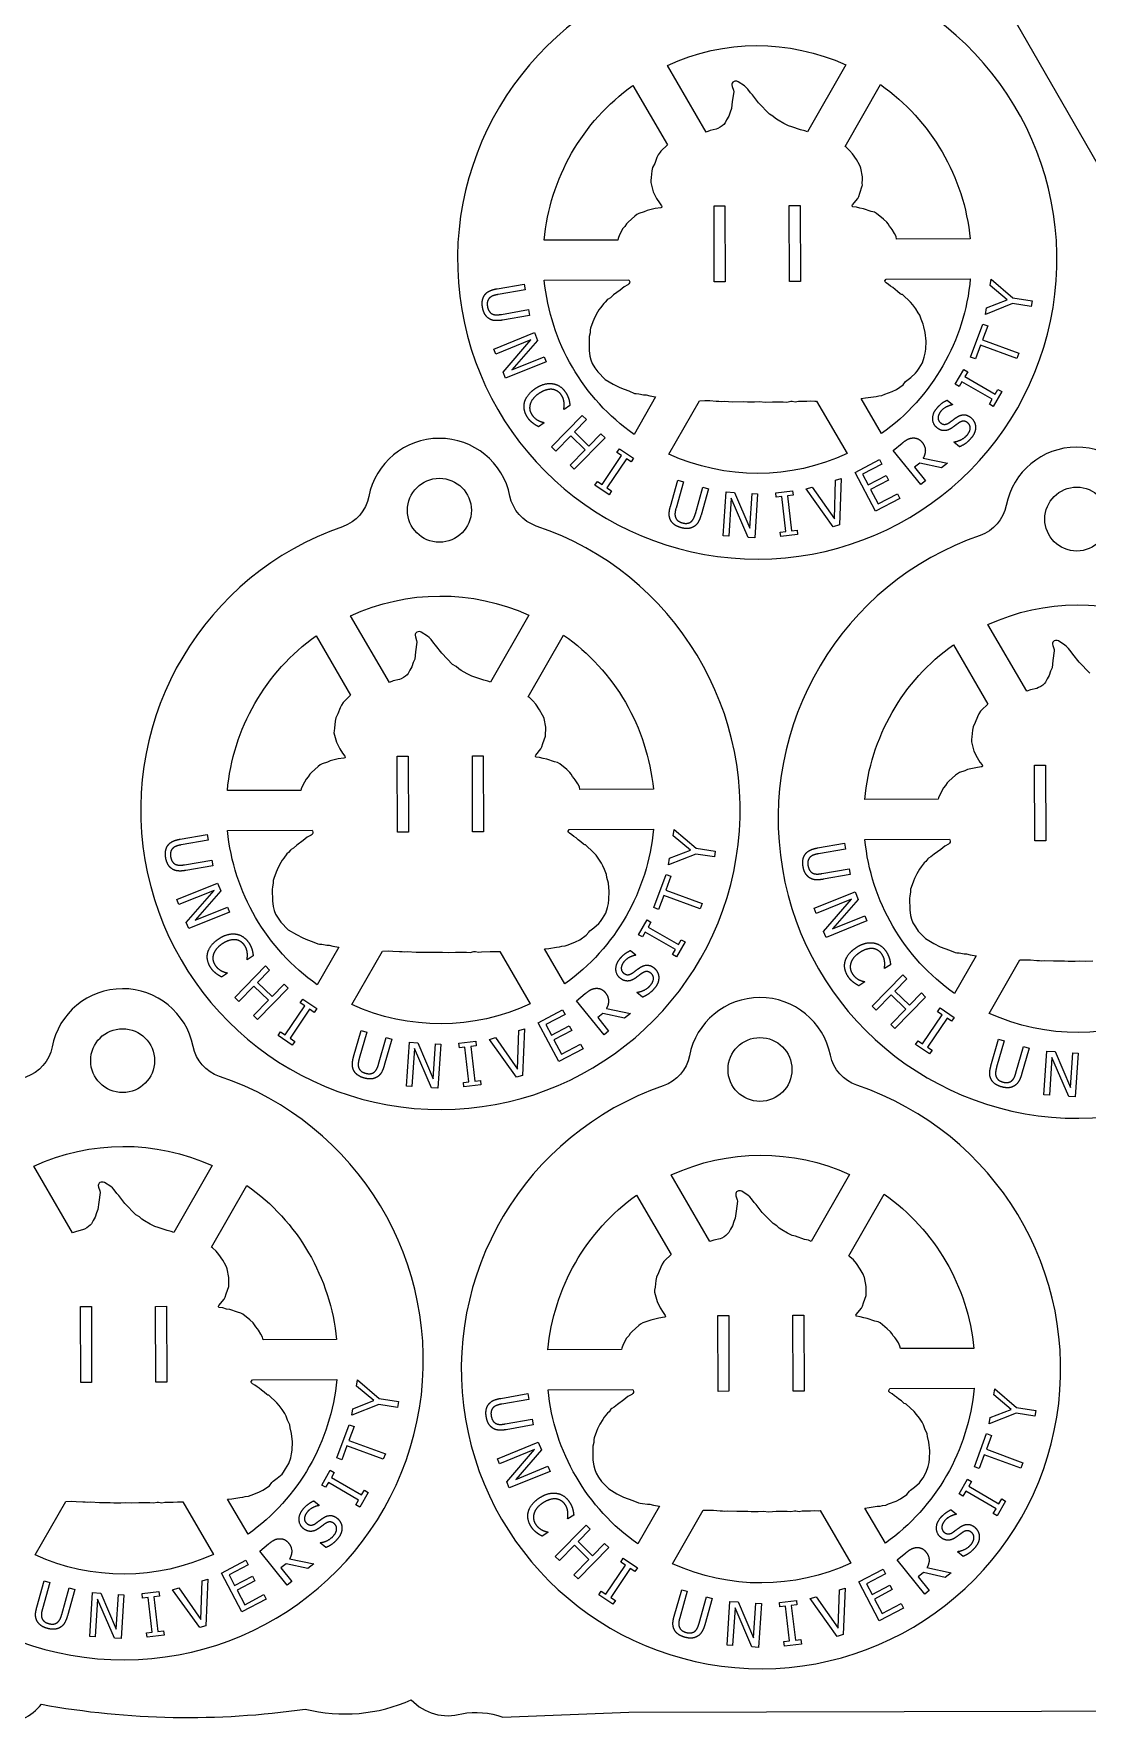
# Model space of a CAD drawing. Header units: millimetres. Extents: x 0 to 217, y 0 to 323.
# Drawn here: x 110.9 to 163.7, y 0.4 to 85 of the extents above; entities that cross this region are included whole.
import ezdxf

# ---------------------------------------------------------------- set-up
doc = ezdxf.new("R2010")
doc.units = ezdxf.units.MM
doc.layers.add('SCRAP_OUTLINE', color=8, linetype='Continuous')

msp = doc.modelspace()

# ---------------------------------------------------------------- linework, layer by layer
for points in [[(150.629, 89.362, 0.821365), (143.566, 89.338, -0.267689), (142.255, 87.829, 6.023346), (151.949, 87.862, -0.267689)], [(142.653, 83.368, -0.218412), (151.582, 83.398), (149.661, 80.045), (149.528, 80.098), (149.324, 80.14), (148.876, 80.297), (148.714, 80.342), (148.48, 80.459), (148.191, 80.625), (148.064, 80.709), (147.938, 80.828), (147.76, 80.935), (147.214, 81.49), (146.908, 81.891), (146.814, 81.997), (146.678, 82.18), (146.586, 82.278), (146.506, 82.346), (146.191, 82.552), (146.121, 82.574), (146.027, 82.572), (145.963, 82.547), (145.928, 82.521), (145.901, 82.486), (145.886, 82.442), (145.883, 82.392), (145.895, 82.317), (145.96, 82.128), (145.975, 82.052), (145.902, 81.564), (145.864, 81.204), (145.789, 81.035), (145.724, 80.82), (145.62, 80.648), (145.541, 80.486), (145.48, 80.415), (145.393, 80.342), (145.3, 80.277), (145.185, 80.211), (145.098, 80.174), (144.791, 80.104), (144.593, 80.034)], [(142.653, 79.391), (142.325, 79.076), (142.285, 79.031), (142.199, 78.897), (142.133, 78.755), (142.021, 78.461), (141.914, 78.251), (141.883, 78.089), (141.849, 77.749), (141.824, 77.609), (141.822, 77.505), (141.949, 77.037), (142.111, 76.713), (142.252, 76.487), (142.36, 76.34), (142.377, 76.299), (142.377, 76.279), (142.36, 76.254), (142.319, 76.241), (142.04, 76.198), (141.633, 76.107), (141.491, 76.04), (141.227, 75.958), (141.126, 75.901), (141.032, 75.826), (140.695, 75.525), (140.609, 75.439), (140.528, 75.31), (140.425, 75.196), (140.258, 74.884), (140.185, 74.701), (140.166, 74.627), (136.487, 74.614, -0.218412), (140.925, 82.362)], [(154.126, 74.674), (154.103, 74.802), (154.025, 74.96), (153.899, 75.161), (153.851, 75.225), (153.766, 75.318), (153.699, 75.431), (153.63, 75.518), (153.47, 75.667), (153.118, 75.959), (153.018, 76.015), (152.855, 76.055), (152.468, 76.187), (152.292, 76.216), (152.112, 76.272), (151.935, 76.295), (151.917, 76.306), (151.905, 76.325), (151.905, 76.357), (151.92, 76.39), (152.179, 76.706), (152.23, 76.806), (152.28, 76.971), (152.409, 77.337), (152.415, 77.379), (152.408, 77.477), (152.421, 77.663), (152.421, 77.785), (152.336, 78.231), (152.32, 78.274), (152.262, 78.398), (152.113, 78.659), (151.922, 78.943), (151.775, 79.115), (151.602, 79.276), (151.546, 79.312), (153.317, 82.404, -0.218412), (157.808, 74.686)], [(140.727, 72.628), (140.745, 72.601), (140.767, 72.528), (140.761, 72.482), (140.728, 72.426), (140.68, 72.382), (140.488, 72.278), (140.287, 72.11), (139.96, 71.88), (139.798, 71.736), (139.681, 71.671), (139.641, 71.638), (139.545, 71.511), (139.465, 71.448), (139.306, 71.239), (139.228, 71.128), (139.088, 70.897), (138.972, 70.654), (138.922, 70.528), (138.804, 70.207), (138.784, 70.123), (138.78, 69.973), (138.741, 69.796), (138.733, 69.664), (138.739, 69.091), (138.779, 68.808), (138.827, 68.62), (138.894, 68.436), (139.02, 68.233), (139.165, 68.023), (139.531, 67.648), (139.94, 67.407), (140.269, 67.243), (140.497, 67.151), (140.729, 67.068), (141.014, 66.95), (141.097, 66.935), (141.217, 66.928), (141.461, 66.88), (141.583, 66.88), (141.767, 66.829), (142.064, 66.782), (140.984, 64.897, -0.218412), (136.493, 72.614)], [(152.355, 66.695), (152.571, 66.717), (152.968, 66.779), (153.11, 66.795), (153.232, 66.825), (153.394, 66.84), (153.536, 66.902), (153.912, 67.038), (154.125, 67.148), (154.447, 67.37), (154.576, 67.535), (154.635, 67.596), (154.834, 67.739), (155.077, 67.956), (155.155, 68.055), (155.26, 68.21), (155.424, 68.484), (155.511, 68.768), (155.56, 68.966), (155.585, 69.156), (155.6, 69.562), (155.557, 69.989), (155.487, 70.274), (155.463, 70.416), (155.357, 70.659), (155.286, 70.857), (155.213, 70.984), (155.082, 71.184), (154.939, 71.378), (154.818, 71.523), (154.414, 71.896), (154.375, 71.903), (154.312, 71.933), (154.178, 72.056), (154.048, 72.147), (153.939, 72.25), (153.826, 72.317), (153.719, 72.404), (153.603, 72.478), (153.555, 72.526), (153.54, 72.568), (153.541, 72.584), (153.597, 72.672), (157.815, 72.686, -0.218412), (153.377, 64.939)], [(151.648, 63.933, -0.218412), (142.719, 63.903), (144.255, 66.583), (144.531, 66.589), (144.776, 66.584), (145.101, 66.556), (145.232, 66.556), (145.345, 66.541), (145.488, 66.554), (145.935, 66.533), (146.484, 66.535), (146.667, 66.519), (147.012, 66.52), (147.256, 66.535), (147.541, 66.51), (147.907, 66.53), (148.456, 66.532), (148.639, 66.514), (148.828, 66.552), (148.897, 66.552), (149.055, 66.519), (149.208, 66.551), (149.635, 66.553), (149.838, 66.568), (150.041, 66.557), (150.116, 66.566)], [(134.772, 61.808, 0.821365), (127.709, 61.784, -0.267689), (126.399, 60.275, 6.023346), (136.093, 60.308, -0.267689)], [(166.674, 61.366, 0.821365), (159.611, 61.342, -0.267689), (158.301, 59.833, 6.023346), (167.995, 59.866, -0.267689)], [(126.797, 55.813, -0.218412), (135.725, 55.844), (133.805, 52.491), (133.671, 52.544), (133.468, 52.586), (133.02, 52.743), (132.858, 52.788), (132.624, 52.905), (132.334, 53.071), (132.207, 53.155), (132.081, 53.274), (131.903, 53.381), (131.357, 53.936), (131.051, 54.337), (130.957, 54.443), (130.822, 54.626), (130.73, 54.724), (130.649, 54.792), (130.334, 54.998), (130.264, 55.02), (130.171, 55.017), (130.107, 54.993), (130.071, 54.967), (130.045, 54.932), (130.029, 54.888), (130.027, 54.838), (130.039, 54.763), (130.103, 54.574), (130.119, 54.498), (130.046, 54.01), (130.007, 53.65), (129.933, 53.481), (129.868, 53.266), (129.763, 53.094), (129.684, 52.932), (129.623, 52.861), (129.537, 52.788), (129.443, 52.723), (129.328, 52.657), (129.241, 52.62), (128.935, 52.55), (128.737, 52.48)], [(126.797, 51.837), (126.468, 51.522), (126.429, 51.477), (126.343, 51.343), (126.276, 51.201), (126.164, 50.907), (126.058, 50.697), (126.026, 50.535), (125.992, 50.195), (125.967, 50.055), (125.965, 49.951), (126.092, 49.483), (126.255, 49.159), (126.395, 48.933), (126.504, 48.786), (126.521, 48.745), (126.52, 48.725), (126.503, 48.7), (126.463, 48.687), (126.183, 48.644), (125.777, 48.553), (125.635, 48.486), (125.371, 48.404), (125.269, 48.347), (125.176, 48.272), (124.839, 47.971), (124.753, 47.885), (124.672, 47.756), (124.568, 47.642), (124.401, 47.33), (124.328, 47.147), (124.31, 47.073), (120.63, 47.06, -0.218412), (125.068, 54.808)], [(138.27, 47.12), (138.246, 47.248), (138.169, 47.406), (138.042, 47.607), (137.994, 47.671), (137.909, 47.764), (137.843, 47.877), (137.773, 47.964), (137.614, 48.113), (137.262, 48.405), (137.161, 48.461), (136.998, 48.501), (136.612, 48.633), (136.436, 48.662), (136.255, 48.718), (136.079, 48.741), (136.061, 48.752), (136.049, 48.771), (136.048, 48.803), (136.063, 48.836), (136.323, 49.152), (136.373, 49.252), (136.423, 49.417), (136.553, 49.783), (136.559, 49.825), (136.551, 49.923), (136.564, 50.109), (136.564, 50.231), (136.48, 50.677), (136.464, 50.72), (136.406, 50.844), (136.257, 51.105), (136.066, 51.389), (135.919, 51.561), (135.745, 51.722), (135.69, 51.758), (137.461, 54.85, -0.218412), (141.951, 47.132)], [(158.698, 51.395), (158.37, 51.081), (158.33, 51.035), (158.244, 50.901), (158.178, 50.759), (158.066, 50.465), (157.96, 50.255), (157.928, 50.093), (157.894, 49.753), (157.869, 49.613), (157.867, 49.509), (157.994, 49.042), (158.156, 48.718), (158.297, 48.491), (158.405, 48.344), (158.422, 48.303), (158.422, 48.283), (158.405, 48.258), (158.364, 48.246), (158.085, 48.202), (157.679, 48.111), (157.536, 48.045), (157.273, 47.962), (157.171, 47.905), (157.078, 47.831), (156.74, 47.529), (156.654, 47.443), (156.573, 47.315), (156.47, 47.201), (156.303, 46.888), (156.23, 46.706), (156.212, 46.631), (152.532, 46.618, -0.218412), (156.97, 54.366)], [(124.871, 45.074), (124.888, 45.047), (124.91, 44.974), (124.904, 44.928), (124.872, 44.872), (124.824, 44.828), (124.631, 44.724), (124.43, 44.556), (124.104, 44.326), (123.942, 44.182), (123.824, 44.117), (123.784, 44.084), (123.689, 43.957), (123.608, 43.894), (123.449, 43.685), (123.371, 43.574), (123.232, 43.343), (123.115, 43.1), (123.066, 42.974), (122.948, 42.653), (122.928, 42.569), (122.923, 42.419), (122.885, 42.242), (122.876, 42.11), (122.883, 41.537), (122.923, 41.254), (122.97, 41.066), (123.038, 40.882), (123.164, 40.679), (123.308, 40.469), (123.675, 40.094), (124.083, 39.853), (124.413, 39.689), (124.64, 39.597), (124.872, 39.514), (125.157, 39.396), (125.241, 39.381), (125.361, 39.374), (125.605, 39.326), (125.727, 39.326), (125.91, 39.275), (126.208, 39.228), (125.127, 37.343, -0.218412), (120.637, 45.06)], [(136.498, 39.141), (136.714, 39.163), (137.111, 39.225), (137.253, 39.241), (137.375, 39.271), (137.538, 39.286), (137.68, 39.348), (138.055, 39.484), (138.269, 39.594), (138.59, 39.816), (138.719, 39.981), (138.779, 40.042), (138.978, 40.185), (139.22, 40.401), (139.298, 40.501), (139.403, 40.656), (139.567, 40.93), (139.654, 41.214), (139.704, 41.412), (139.729, 41.602), (139.744, 42.008), (139.7, 42.435), (139.63, 42.719), (139.607, 42.862), (139.5, 43.105), (139.429, 43.302), (139.357, 43.43), (139.225, 43.63), (139.083, 43.824), (138.962, 43.969), (138.557, 44.342), (138.519, 44.349), (138.456, 44.379), (138.321, 44.502), (138.191, 44.593), (138.083, 44.696), (137.97, 44.763), (137.863, 44.85), (137.747, 44.924), (137.699, 44.972), (137.683, 45.014), (137.684, 45.03), (137.741, 45.118), (141.958, 45.132, -0.218412), (137.52, 37.385)], [(156.772, 44.633), (156.79, 44.605), (156.812, 44.532), (156.806, 44.486), (156.774, 44.43), (156.725, 44.387), (156.533, 44.282), (156.332, 44.114), (156.006, 43.884), (155.844, 43.74), (155.726, 43.675), (155.686, 43.643), (155.59, 43.515), (155.51, 43.452), (155.351, 43.243), (155.273, 43.133), (155.133, 42.901), (155.017, 42.658), (154.967, 42.532), (154.85, 42.211), (154.829, 42.127), (154.825, 41.977), (154.787, 41.801), (154.778, 41.668), (154.784, 41.096), (154.824, 40.812), (154.872, 40.624), (154.94, 40.44), (155.065, 40.237), (155.21, 40.027), (155.576, 39.652), (155.985, 39.411), (156.314, 39.248), (156.542, 39.156), (156.774, 39.072), (157.059, 38.955), (157.142, 38.939), (157.263, 38.932), (157.507, 38.884), (157.629, 38.885), (157.812, 38.833), (158.109, 38.787), (157.029, 36.901, -0.218412), (152.539, 44.618)], [(135.792, 36.379, -0.218412), (126.863, 36.349), (128.398, 39.029), (128.675, 39.035), (128.919, 39.03), (129.245, 39.002), (129.375, 39.002), (129.489, 38.987), (129.631, 39), (130.078, 38.979), (130.627, 38.981), (130.81, 38.965), (131.156, 38.966), (131.4, 38.981), (131.684, 38.956), (132.05, 38.976), (132.599, 38.978), (132.782, 38.96), (132.972, 38.998), (133.041, 38.998), (133.199, 38.965), (133.351, 38.997), (133.778, 38.999), (133.981, 39.014), (134.185, 39.003), (134.259, 39.012)], [(118.916, 34.254, 0.821365), (111.853, 34.23, -0.267689), (110.542, 32.721, 6.023346), (120.236, 32.754, -0.267689)], [(150.817, 33.812, 0.821365), (143.755, 33.788, -0.267689), (142.444, 32.279, 6.023346), (152.138, 32.312, -0.267689)], [(110.94, 28.259, -0.218412), (119.869, 28.29), (117.948, 24.937), (117.815, 24.99), (117.611, 25.032), (117.163, 25.189), (117.001, 25.234), (116.767, 25.351), (116.478, 25.517), (116.351, 25.601), (116.225, 25.72), (116.047, 25.827), (115.501, 26.382), (115.195, 26.783), (115.101, 26.889), (114.965, 27.072), (114.873, 27.17), (114.793, 27.238), (114.478, 27.444), (114.408, 27.466), (114.314, 27.463), (114.25, 27.439), (114.215, 27.413), (114.188, 27.377), (114.173, 27.334), (114.17, 27.284), (114.182, 27.209), (114.247, 27.02), (114.262, 26.944), (114.189, 26.456), (114.151, 26.096), (114.076, 25.927), (114.011, 25.712), (113.907, 25.54), (113.828, 25.378), (113.767, 25.307), (113.68, 25.234), (113.587, 25.169), (113.472, 25.103), (113.385, 25.066), (113.078, 24.996), (112.88, 24.926)], [(142.842, 27.818, -0.218412), (151.771, 27.848), (149.85, 24.495), (149.716, 24.549), (149.513, 24.591), (149.065, 24.748), (148.903, 24.792), (148.669, 24.91), (148.379, 25.075), (148.252, 25.16), (148.126, 25.278), (147.948, 25.385), (147.403, 25.941), (147.096, 26.341), (147.003, 26.448), (146.867, 26.63), (146.775, 26.729), (146.694, 26.796), (146.379, 27.002), (146.309, 27.025), (146.216, 27.022), (146.152, 26.998), (146.116, 26.971), (146.09, 26.936), (146.074, 26.892), (146.072, 26.842), (146.084, 26.767), (146.149, 26.579), (146.164, 26.502), (146.091, 26.014), (146.052, 25.654), (145.978, 25.485), (145.913, 25.271), (145.808, 25.098), (145.73, 24.936), (145.669, 24.865), (145.582, 24.792), (145.489, 24.727), (145.373, 24.661), (145.287, 24.624), (144.98, 24.554), (144.782, 24.484)], [(122.413, 19.566), (122.39, 19.694), (122.312, 19.852), (122.186, 20.053), (122.138, 20.117), (122.053, 20.21), (121.986, 20.323), (121.917, 20.41), (121.757, 20.559), (121.405, 20.851), (121.305, 20.907), (121.142, 20.947), (120.755, 21.079), (120.579, 21.108), (120.399, 21.164), (120.222, 21.187), (120.204, 21.198), (120.192, 21.217), (120.192, 21.249), (120.207, 21.282), (120.466, 21.598), (120.517, 21.698), (120.567, 21.863), (120.696, 22.229), (120.702, 22.271), (120.695, 22.369), (120.708, 22.555), (120.708, 22.677), (120.623, 23.123), (120.607, 23.166), (120.549, 23.29), (120.4, 23.551), (120.209, 23.835), (120.062, 24.007), (119.889, 24.168), (119.833, 24.204), (121.604, 27.296, -0.218412), (126.095, 19.578)], [(142.842, 23.841), (142.514, 23.527), (142.474, 23.481), (142.388, 23.347), (142.321, 23.205), (142.21, 22.911), (142.103, 22.701), (142.071, 22.539), (142.037, 22.199), (142.012, 22.059), (142.01, 21.955), (142.138, 21.488), (142.3, 21.164), (142.441, 20.937), (142.549, 20.79), (142.566, 20.749), (142.566, 20.729), (142.548, 20.704), (142.508, 20.692), (142.228, 20.648), (141.822, 20.557), (141.68, 20.491), (141.416, 20.408), (141.315, 20.351), (141.221, 20.277), (140.884, 19.975), (140.798, 19.889), (140.717, 19.761), (140.613, 19.647), (140.447, 19.334), (140.374, 19.152), (140.355, 19.077), (136.675, 19.064, -0.218412), (141.113, 26.812)], [(154.315, 19.124), (154.292, 19.252), (154.214, 19.411), (154.087, 19.611), (154.039, 19.676), (153.954, 19.769), (153.888, 19.881), (153.818, 19.968), (153.659, 20.117), (153.307, 20.409), (153.206, 20.466), (153.043, 20.505), (152.657, 20.637), (152.481, 20.667), (152.3, 20.722), (152.124, 20.745), (152.106, 20.756), (152.094, 20.776), (152.093, 20.808), (152.108, 20.84), (152.368, 21.157), (152.419, 21.256), (152.468, 21.421), (152.598, 21.788), (152.604, 21.829), (152.596, 21.928), (152.61, 22.113), (152.609, 22.235), (152.525, 22.682), (152.509, 22.725), (152.451, 22.848), (152.302, 23.109), (152.111, 23.393), (151.964, 23.565), (151.791, 23.727), (151.735, 23.762), (153.506, 26.854, -0.218412), (157.997, 19.137)], [(120.642, 11.587), (120.858, 11.609), (121.255, 11.671), (121.397, 11.687), (121.519, 11.717), (121.681, 11.732), (121.823, 11.794), (122.199, 11.93), (122.412, 12.04), (122.734, 12.262), (122.863, 12.427), (122.922, 12.488), (123.122, 12.631), (123.364, 12.847), (123.442, 12.947), (123.547, 13.102), (123.711, 13.376), (123.798, 13.66), (123.847, 13.858), (123.872, 14.048), (123.887, 14.454), (123.844, 14.881), (123.774, 15.165), (123.75, 15.308), (123.644, 15.551), (123.573, 15.748), (123.5, 15.876), (123.369, 16.076), (123.226, 16.27), (123.105, 16.415), (122.701, 16.788), (122.662, 16.795), (122.599, 16.825), (122.465, 16.948), (122.335, 17.039), (122.226, 17.142), (122.113, 17.209), (122.006, 17.296), (121.89, 17.37), (121.842, 17.418), (121.827, 17.46), (121.828, 17.476), (121.884, 17.564), (126.102, 17.578, -0.218412), (121.664, 9.831)], [(140.916, 17.079), (140.933, 17.051), (140.955, 16.978), (140.949, 16.932), (140.917, 16.876), (140.869, 16.833), (140.676, 16.728), (140.475, 16.56), (140.149, 16.33), (139.987, 16.186), (139.869, 16.121), (139.829, 16.089), (139.734, 15.961), (139.653, 15.898), (139.494, 15.689), (139.416, 15.579), (139.277, 15.347), (139.16, 15.104), (139.111, 14.978), (138.993, 14.657), (138.973, 14.573), (138.968, 14.423), (138.93, 14.247), (138.921, 14.114), (138.928, 13.542), (138.968, 13.258), (139.015, 13.07), (139.083, 12.886), (139.209, 12.683), (139.353, 12.473), (139.72, 12.098), (140.128, 11.857), (140.458, 11.694), (140.685, 11.602), (140.918, 11.518), (141.203, 11.401), (141.286, 11.385), (141.406, 11.378), (141.65, 11.33), (141.772, 11.331), (141.955, 11.279), (142.253, 11.233), (141.173, 9.347, -0.218412), (136.682, 17.064)], [(152.544, 11.145), (152.76, 11.168), (153.156, 11.23), (153.298, 11.245), (153.42, 11.275), (153.583, 11.29), (153.725, 11.352), (154.1, 11.489), (154.314, 11.598), (154.636, 11.82), (154.764, 11.986), (154.824, 12.046), (155.023, 12.19), (155.265, 12.406), (155.343, 12.506), (155.449, 12.661), (155.612, 12.935), (155.699, 13.219), (155.749, 13.416), (155.774, 13.606), (155.789, 14.013), (155.745, 14.439), (155.675, 14.724), (155.652, 14.866), (155.545, 15.11), (155.475, 15.307), (155.402, 15.435), (155.27, 15.635), (155.128, 15.829), (155.007, 15.973), (154.603, 16.346), (154.564, 16.354), (154.501, 16.384), (154.367, 16.506), (154.236, 16.597), (154.128, 16.701), (154.015, 16.768), (153.908, 16.854), (153.792, 16.928), (153.744, 16.976), (153.729, 17.019), (153.729, 17.034), (153.786, 17.122), (158.003, 17.137, -0.218412), (153.565, 9.389)], [(119.935, 8.825, -0.218412), (111.006, 8.795), (112.542, 11.475), (112.818, 11.481), (113.063, 11.476), (113.388, 11.448), (113.519, 11.448), (113.632, 11.432), (113.775, 11.446), (114.222, 11.425), (114.771, 11.427), (114.954, 11.411), (115.299, 11.412), (115.543, 11.427), (115.828, 11.402), (116.194, 11.422), (116.743, 11.424), (116.926, 11.406), (117.115, 11.444), (117.185, 11.444), (117.342, 11.411), (117.495, 11.443), (117.922, 11.445), (118.125, 11.46), (118.328, 11.449), (118.403, 11.458)], [(151.837, 8.383, -0.218412), (142.908, 8.353), (144.444, 11.033), (144.72, 11.039), (144.965, 11.035), (145.29, 11.006), (145.42, 11.007), (145.534, 10.991), (145.676, 11.004), (146.124, 10.983), (146.672, 10.985), (146.855, 10.97), (147.201, 10.971), (147.445, 10.986), (147.73, 10.96), (148.095, 10.98), (148.644, 10.982), (148.827, 10.964), (149.017, 11.002), (149.086, 11.002), (149.244, 10.97), (149.396, 11.002), (149.823, 11.003), (150.026, 11.018), (150.23, 11.007), (150.305, 11.016)]]:
    msp.add_lwpolyline(points, format="xyb", close=True)
for points in [[(145.536, 76.338), (145.549, 72.537), (145, 72.535), (144.987, 76.336)], [(149.296, 76.351), (149.309, 72.55), (148.76, 72.548), (148.747, 76.349)], [(158.803, 72.356), (158.852, 72.662), (159.946, 71.734), (160.907, 71.581), (160.861, 71.292), (159.929, 71.441), (158.571, 70.905), (158.622, 71.226), (159.668, 71.634)], [(160.249, 68.964), (160.147, 68.69), (158.328, 69.362), (158.072, 68.67), (157.828, 68.76), (158.441, 70.419), (158.685, 70.329), (158.429, 69.637)], [(136.59, 68.529), (134.551, 67.704), (134.428, 68.008), (135.821, 69.622), (134.063, 68.911), (133.96, 69.164), (136, 69.989), (136.156, 69.603), (134.873, 68.129), (136.488, 68.782)], [(159.201, 67.148), (159.395, 67.036), (158.967, 66.298), (158.773, 66.411), (158.913, 66.653), (157.399, 67.532), (157.259, 67.29), (157.064, 67.403), (157.492, 68.14), (157.686, 68.027), (157.546, 67.785), (159.06, 66.906)], [(139.533, 64.721), (137.994, 63.148), (137.785, 63.352), (138.538, 64.122), (137.815, 64.83), (137.062, 64.061), (136.853, 64.265), (138.391, 65.838), (138.6, 65.633), (137.997, 65.016), (138.72, 64.308), (139.324, 64.925)], [(139.859, 62.061), (139.734, 61.875), (139.027, 62.351), (139.152, 62.537), (139.384, 62.381), (140.362, 63.833), (140.13, 63.989), (140.256, 64.175), (140.963, 63.699), (140.837, 63.513), (140.605, 63.669), (139.627, 62.217)], [(154.288, 61.687), (153.07, 61.047), (152.046, 62.994), (153.264, 63.634), (153.386, 63.404), (152.426, 62.9), (152.706, 62.366), (153.601, 62.837), (153.722, 62.606), (152.828, 62.136), (153.208, 61.413), (154.167, 61.918)], [(151.073, 62.6), (151.359, 62.685), (151.261, 60.36), (150.958, 60.27), (149.604, 62.162), (149.905, 62.252), (151.011, 60.675)], [(147.168, 61.914), (147.024, 59.718), (146.697, 59.74), (145.85, 61.696), (145.725, 59.804), (145.453, 59.821), (145.598, 62.017), (146.012, 61.99), (146.782, 60.193), (146.896, 61.931)], [(149.148, 60.104), (149.174, 59.881), (148.327, 59.783), (148.301, 60.006), (148.579, 60.039), (148.378, 61.778), (148.1, 61.745), (148.074, 61.969), (148.92, 62.067), (148.946, 61.844), (148.668, 61.811), (148.87, 60.072)], [(129.679, 48.784), (129.692, 44.983), (129.143, 44.981), (129.13, 48.782)], [(133.44, 48.797), (133.453, 44.996), (132.904, 44.994), (132.891, 48.795)], [(161.581, 48.343), (161.594, 44.541), (161.045, 44.539), (161.032, 48.341)], [(142.946, 44.802), (142.995, 45.108), (144.089, 44.18), (145.05, 44.027), (145.004, 43.738), (144.073, 43.887), (142.714, 43.351), (142.765, 43.672), (143.811, 44.08)], [(120.734, 40.975), (118.694, 40.15), (118.571, 40.454), (119.965, 42.068), (118.206, 41.357), (118.104, 41.61), (120.143, 42.435), (120.299, 42.049), (119.017, 40.575), (120.631, 41.228)], [(144.392, 41.41), (144.291, 41.136), (142.471, 41.808), (142.216, 41.116), (141.971, 41.206), (142.584, 42.865), (142.829, 42.775), (142.573, 42.083)], [(152.635, 40.534), (150.596, 39.709), (150.473, 40.013), (151.866, 41.626), (150.108, 40.915), (150.006, 41.168), (152.045, 41.993), (152.201, 41.608), (150.918, 40.133), (152.533, 40.786)], [(143.344, 39.594), (143.538, 39.482), (143.111, 38.744), (142.916, 38.857), (143.057, 39.099), (141.543, 39.978), (141.402, 39.736), (141.208, 39.849), (141.636, 40.586), (141.83, 40.473), (141.689, 40.231), (143.204, 39.352)], [(123.676, 37.167), (122.138, 35.594), (121.929, 35.798), (122.682, 36.568), (121.958, 37.276), (121.205, 36.507), (120.996, 36.711), (122.534, 38.284), (122.743, 38.079), (122.14, 37.462), (122.864, 36.754), (123.467, 37.371)], [(155.578, 36.725), (154.04, 35.152), (153.831, 35.357), (154.584, 36.127), (153.86, 36.835), (153.107, 36.065), (152.898, 36.269), (154.436, 37.842), (154.645, 37.638), (154.042, 37.021), (154.766, 36.313), (155.369, 36.929)], [(124.003, 34.507), (123.877, 34.321), (123.17, 34.797), (123.296, 34.983), (123.528, 34.827), (124.506, 36.279), (124.274, 36.435), (124.399, 36.621), (125.106, 36.145), (124.981, 35.959), (124.748, 36.115), (123.771, 34.663)], [(138.432, 34.133), (137.213, 33.493), (136.19, 35.44), (137.408, 36.08), (137.529, 35.85), (136.57, 35.346), (136.85, 34.812), (137.745, 35.283), (137.866, 35.052), (136.971, 34.582), (137.351, 33.859), (138.311, 34.364)], [(155.904, 34.065), (155.779, 33.879), (155.072, 34.355), (155.198, 34.541), (155.43, 34.385), (156.408, 35.837), (156.175, 35.993), (156.301, 36.18), (157.008, 35.704), (156.882, 35.517), (156.65, 35.674), (155.672, 34.222)], [(135.217, 35.046), (135.502, 35.131), (135.404, 32.806), (135.102, 32.716), (133.748, 34.608), (134.048, 34.698), (135.154, 33.121)], [(131.312, 34.36), (131.168, 32.164), (130.84, 32.186), (129.993, 34.142), (129.869, 32.25), (129.597, 32.267), (129.741, 34.463), (130.156, 34.435), (130.925, 32.639), (131.04, 34.377)], [(133.291, 32.55), (133.317, 32.327), (132.471, 32.229), (132.445, 32.452), (132.723, 32.485), (132.521, 34.224), (132.243, 34.191), (132.217, 34.415), (133.064, 34.513), (133.09, 34.289), (132.812, 34.257), (133.013, 32.518)], [(163.214, 33.918), (163.069, 31.723), (162.742, 31.744), (161.895, 33.701), (161.771, 31.808), (161.498, 31.826), (161.643, 34.021), (162.057, 33.994), (162.827, 32.198), (162.941, 33.936)], [(113.823, 21.23), (113.836, 17.429), (113.287, 17.427), (113.274, 21.228)], [(117.583, 21.243), (117.596, 17.442), (117.047, 17.44), (117.034, 21.241)], [(145.724, 20.789), (145.737, 16.987), (145.188, 16.985), (145.175, 20.787)], [(149.485, 20.801), (149.498, 17), (148.949, 16.998), (148.936, 20.799)], [(127.09, 17.248), (127.139, 17.554), (128.233, 16.626), (129.194, 16.473), (129.148, 16.184), (128.216, 16.333), (126.858, 15.797), (126.909, 16.118), (127.955, 16.526)], [(158.992, 16.806), (159.041, 17.113), (160.134, 16.185), (161.095, 16.031), (161.049, 15.742), (160.118, 15.891), (158.759, 15.356), (158.811, 15.676), (159.856, 16.085)], [(128.536, 13.856), (128.434, 13.582), (126.615, 14.254), (126.359, 13.562), (126.115, 13.652), (126.728, 15.311), (126.972, 15.221), (126.716, 14.529)], [(136.779, 12.98), (134.739, 12.155), (134.616, 12.459), (136.01, 14.072), (134.251, 13.361), (134.149, 13.614), (136.188, 14.439), (136.344, 14.054), (135.062, 12.579), (136.677, 13.232)], [(160.437, 13.415), (160.336, 13.141), (158.517, 13.813), (158.261, 13.12), (158.017, 13.211), (158.63, 14.87), (158.874, 14.779), (158.618, 14.087)], [(127.488, 12.04), (127.682, 11.928), (127.254, 11.19), (127.06, 11.303), (127.2, 11.545), (125.686, 12.424), (125.546, 12.182), (125.351, 12.295), (125.779, 13.032), (125.974, 12.919), (125.833, 12.677), (127.347, 11.798)], [(159.389, 11.599), (159.584, 11.486), (159.156, 10.749), (158.962, 10.862), (159.102, 11.104), (157.588, 11.982), (157.447, 11.74), (157.253, 11.853), (157.681, 12.59), (157.875, 12.477), (157.735, 12.235), (159.249, 11.357)], [(139.722, 9.171), (138.183, 7.598), (137.974, 7.803), (138.727, 8.573), (138.003, 9.281), (137.25, 8.511), (137.041, 8.715), (138.58, 10.288), (138.789, 10.084), (138.185, 9.467), (138.909, 8.759), (139.513, 9.375)], [(122.575, 6.579), (121.357, 5.939), (120.333, 7.886), (121.551, 8.526), (121.673, 8.296), (120.713, 7.792), (120.993, 7.258), (121.888, 7.729), (122.009, 7.498), (121.115, 7.028), (121.495, 6.305), (122.454, 6.809)], [(140.048, 6.511), (139.922, 6.325), (139.216, 6.801), (139.341, 6.987), (139.573, 6.831), (140.551, 8.283), (140.319, 8.439), (140.444, 8.626), (141.151, 8.15), (141.026, 7.963), (140.794, 8.12), (139.816, 6.668)], [(154.477, 6.137), (153.259, 5.497), (152.235, 7.444), (153.453, 8.085), (153.574, 7.854), (152.615, 7.35), (152.895, 6.817), (153.79, 7.287), (153.911, 7.057), (153.016, 6.586), (153.396, 5.863), (154.356, 6.368)], [(115.455, 6.806), (115.311, 4.61), (114.984, 4.632), (114.137, 6.588), (114.012, 4.696), (113.74, 4.713), (113.885, 6.909), (114.299, 6.881), (115.069, 5.085), (115.183, 6.823)], [(117.435, 4.996), (117.461, 4.773), (116.614, 4.675), (116.588, 4.898), (116.866, 4.931), (116.665, 6.67), (116.387, 6.637), (116.361, 6.861), (117.207, 6.959), (117.233, 6.735), (116.955, 6.703), (117.157, 4.964)], [(119.36, 7.492), (119.646, 7.577), (119.548, 5.252), (119.245, 5.162), (117.891, 7.054), (118.192, 7.144), (119.298, 5.567)], [(151.262, 7.05), (151.548, 7.135), (151.449, 4.811), (151.147, 4.72), (149.793, 6.613), (150.093, 6.702), (151.199, 5.125)], [(147.357, 6.364), (147.213, 4.169), (146.885, 4.19), (146.039, 6.147), (145.914, 4.254), (145.642, 4.272), (145.786, 6.467), (146.201, 6.44), (146.971, 4.644), (147.085, 6.382)], [(149.336, 4.555), (149.362, 4.332), (148.516, 4.234), (148.49, 4.457), (148.768, 4.489), (148.566, 6.228), (148.288, 6.196), (148.263, 6.419), (149.109, 6.517), (149.135, 6.294), (148.857, 6.262), (149.058, 4.523)]]:
    msp.add_lwpolyline(points, close=True)
for points in [[(134.126, 72.185), (135.478, 72.421), (135.528, 72.133), (134.176, 71.897)], [(134.342, 70.903), (135.701, 71.14), (135.752, 70.852), (134.399, 70.616)], [(137.776, 66.341), (137.483, 66.144), (137.47, 66.163)], [(156.662, 66.611), (156.931, 66.387), (156.917, 66.37)], [(136.472, 65.493), (136.484, 65.476), (136.194, 65.281)], [(155.456, 63.709), (156.667, 63.457), (156.372, 63.218), (155.281, 63.461), (155.02, 63.25), (155.571, 62.57), (155.343, 62.386), (153.96, 64.096), (154.4, 64.453)], [(157.269, 64.269), (156.987, 64.505), (157, 64.521)], [(142.805, 61.284), (143.18, 62.605), (143.462, 62.525), (143.086, 61.204)], [(144.053, 60.922), (144.431, 62.249), (144.712, 62.169), (144.336, 60.849)], [(118.269, 44.631), (119.621, 44.867), (119.672, 44.579), (118.319, 44.343)], [(150.171, 44.189), (151.523, 44.425), (151.573, 44.137), (150.221, 43.901)], [(118.486, 43.349), (119.845, 43.586), (119.895, 43.298), (118.543, 43.062)], [(150.387, 42.908), (151.747, 43.145), (151.797, 42.857), (150.445, 42.621)], [(140.806, 39.057), (141.074, 38.833), (141.061, 38.816)], [(121.92, 38.787), (121.626, 38.59), (121.613, 38.609)], [(153.821, 38.345), (153.528, 38.149), (153.515, 38.168)], [(120.616, 37.939), (120.628, 37.922), (120.337, 37.727)], [(152.518, 37.498), (152.53, 37.48), (152.239, 37.286)], [(139.6, 36.155), (140.811, 35.903), (140.515, 35.664), (139.424, 35.907), (139.164, 35.696), (139.714, 35.016), (139.487, 34.832), (138.103, 36.542), (138.544, 36.899)], [(141.412, 36.715), (141.13, 36.951), (141.144, 36.967)], [(126.948, 33.73), (127.324, 35.051), (127.605, 34.971), (127.23, 33.65)], [(128.196, 33.368), (128.574, 34.695), (128.855, 34.615), (128.48, 33.295)], [(158.85, 33.289), (159.226, 34.609), (159.507, 34.529), (159.131, 33.209)], [(160.098, 32.926), (160.476, 34.253), (160.757, 34.173), (160.381, 32.853)], [(134.314, 16.635), (135.667, 16.871), (135.717, 16.583), (134.365, 16.347)], [(134.531, 15.353), (135.89, 15.591), (135.94, 15.303), (134.588, 15.067)], [(124.949, 11.503), (125.218, 11.279), (125.204, 11.262)], [(156.851, 11.061), (157.119, 10.837), (157.106, 10.821)], [(137.965, 10.791), (137.672, 10.595), (137.659, 10.614)], [(123.743, 8.601), (124.954, 8.349), (124.659, 8.11), (123.568, 8.353), (123.307, 8.142), (123.858, 7.462), (123.63, 7.278), (122.247, 8.988), (122.687, 9.345)], [(125.556, 9.161), (125.274, 9.397), (125.287, 9.413)], [(136.661, 9.944), (136.673, 9.926), (136.383, 9.732)], [(155.645, 8.159), (156.856, 7.907), (156.561, 7.668), (155.469, 7.911), (155.209, 7.701), (155.759, 7.02), (155.532, 6.836), (154.148, 8.546), (154.589, 8.903)], [(157.457, 8.72), (157.175, 8.955), (157.189, 8.971)], [(111.092, 6.176), (111.467, 7.497), (111.749, 7.417), (111.373, 6.096)], [(112.34, 5.814), (112.718, 7.141), (112.999, 7.061), (112.623, 5.741)], [(142.993, 5.735), (143.369, 7.055), (143.65, 6.975), (143.275, 5.655)], [(144.242, 5.372), (144.619, 6.699), (144.9, 6.619), (144.525, 5.299)]]:
    msp.add_lwpolyline(points)
for points in [[(163.805, 52.939), (163.259, 53.495), (162.953, 53.895), (162.859, 54.002), (162.724, 54.184), (162.631, 54.283), (162.551, 54.35), (162.236, 54.556), (162.166, 54.579), (162.072, 54.576), (162.008, 54.552), (161.973, 54.525), (161.946, 54.49), (161.931, 54.446), (161.928, 54.396), (161.94, 54.321), (162.005, 54.133), (162.021, 54.056), (161.947, 53.568), (161.909, 53.208), (161.834, 53.039), (161.769, 52.825), (161.665, 52.652), (161.586, 52.49), (161.525, 52.419), (161.439, 52.346), (161.345, 52.281), (161.23, 52.215), (161.143, 52.178), (160.836, 52.108), (160.638, 52.038), (158.698, 55.372, -0.218412), (167.627, 55.402)], [(167.693, 35.937, -0.218412), (158.765, 35.907), (160.3, 38.587), (160.577, 38.593), (160.821, 38.589), (161.146, 38.56), (161.277, 38.561), (161.39, 38.545), (161.533, 38.558), (161.98, 38.537), (162.529, 38.539), (162.712, 38.524), (163.057, 38.525), (163.301, 38.54), (163.586, 38.514), (163.952, 38.534)]]:
    msp.add_lwpolyline(points, format="xyb")
for centre in [(131.243, 61.096), (163.145, 60.654), (115.387, 33.542), (147.288, 33.1)]:
    msp.add_circle(centre, 1.6)
for points in [[(133.501, 71.862), (133.594, 71.996), (133.894, 72.144), (134.126, 72.185)], [(134.176, 71.897), (134.025, 71.87), (133.828, 71.796), (133.755, 71.727)], [(133.402, 71.251), (133.368, 71.443), (133.419, 71.745), (133.501, 71.862)], [(133.703, 70.708), (133.583, 70.794), (133.437, 71.051), (133.402, 71.251)], [(133.755, 71.727), (133.677, 71.654), (133.623, 71.438), (133.648, 71.294)], [(133.648, 71.294), (133.671, 71.159), (133.798, 70.964), (133.896, 70.921)], [(134.399, 70.616), (134.173, 70.577), (133.834, 70.612), (133.703, 70.708)], [(133.896, 70.921), (133.988, 70.881), (134.196, 70.878), (134.342, 70.903)], [(135.502, 66.494), (135.547, 66.683), (135.823, 67.041), (136.054, 67.196)], [(136.223, 66.942), (136.035, 66.816), (135.825, 66.544), (135.784, 66.403)], [(136.054, 67.196), (136.283, 67.349), (136.702, 67.46), (136.903, 67.434)], [(136.885, 67.149), (136.74, 67.164), (136.4, 67.06), (136.223, 66.942)], [(137.344, 66.871), (137.266, 66.988), (137.029, 67.132), (136.885, 67.149)], [(136.903, 67.434), (137.099, 67.406), (137.428, 67.193), (137.552, 67.008)], [(137.485, 66.472), (137.477, 66.567), (137.415, 66.764), (137.344, 66.871)], [(137.552, 67.008), (137.614, 66.916), (137.695, 66.737), (137.72, 66.655)], [(135.656, 65.745), (135.537, 65.923), (135.456, 66.304), (135.502, 66.494)], [(135.784, 66.403), (135.745, 66.266), (135.791, 65.998), (135.868, 65.883)], [(137.47, 66.163), (137.478, 66.216), (137.493, 66.372), (137.485, 66.472)], [(137.72, 66.655), (137.741, 66.583), (137.768, 66.423), (137.776, 66.341)], [(156.144, 65.228), (155.938, 65.399), (155.927, 65.951), (156.134, 66.199)], [(156.134, 66.199), (156.253, 66.342), (156.519, 66.547), (156.662, 66.611)], [(156.341, 66.052), (156.211, 65.896), (156.196, 65.581), (156.316, 65.482)], [(156.917, 66.37), (156.776, 66.351), (156.456, 66.191), (156.341, 66.052)], [(135.928, 65.455), (135.847, 65.517), (135.729, 65.635), (135.656, 65.745)], [(135.868, 65.883), (135.939, 65.778), (136.111, 65.633), (136.196, 65.589)], [(136.194, 65.281), (136.125, 65.323), (136.002, 65.395), (135.928, 65.455)], [(136.196, 65.589), (136.279, 65.548), (136.425, 65.503), (136.472, 65.493)], [(156.54, 65.083), (156.441, 65.078), (156.242, 65.146), (156.144, 65.228)], [(156.316, 65.482), (156.422, 65.393), (156.644, 65.4), (156.762, 65.483)], [(156.923, 65.238), (156.826, 65.17), (156.641, 65.09), (156.54, 65.083)], [(156.762, 65.483), (156.841, 65.538), (157.062, 65.704), (157.14, 65.755)], [(157.254, 65.48), (157.167, 65.42), (157.028, 65.315), (156.923, 65.238)], [(157.14, 65.755), (157.338, 65.885), (157.688, 65.867), (157.846, 65.736)], [(157.686, 65.472), (157.585, 65.556), (157.375, 65.561), (157.254, 65.48)], [(157.654, 64.86), (157.81, 65.046), (157.813, 65.366), (157.686, 65.472)], [(157.846, 65.736), (157.946, 65.653), (158.07, 65.412), (158.077, 65.283)], [(158.077, 65.283), (158.083, 65.141), (157.991, 64.869), (157.862, 64.715)], [(154.4, 64.453), (154.547, 64.572), (154.771, 64.7), (154.909, 64.715)], [(154.909, 64.715), (155.046, 64.729), (155.297, 64.632), (155.405, 64.498)], [(155.405, 64.498), (155.557, 64.31), (155.571, 63.902), (155.456, 63.709)], [(157, 64.521), (157.197, 64.545), (157.546, 64.73), (157.654, 64.86)], [(157.862, 64.715), (157.71, 64.531), (157.418, 64.338), (157.269, 64.269)], [(142.824, 60.582), (142.743, 60.724), (142.74, 61.058), (142.805, 61.284)], [(143.086, 61.204), (143.044, 61.057), (143.025, 60.847), (143.055, 60.752)], [(143.842, 60.528), (143.919, 60.593), (144.012, 60.78), (144.053, 60.922)], [(143.331, 60.227), (143.144, 60.28), (142.894, 60.457), (142.824, 60.582)], [(143.055, 60.752), (143.088, 60.65), (143.258, 60.507), (143.399, 60.467)], [(143.95, 60.262), (143.821, 60.191), (143.526, 60.171), (143.331, 60.227)], [(143.399, 60.467), (143.531, 60.429), (143.762, 60.458), (143.842, 60.528)], [(144.336, 60.849), (144.273, 60.628), (144.094, 60.337), (143.95, 60.262)], [(117.545, 43.697), (117.512, 43.889), (117.562, 44.191), (117.645, 44.308)], [(117.645, 44.308), (117.737, 44.442), (118.037, 44.59), (118.269, 44.631)], [(117.898, 44.173), (117.821, 44.1), (117.766, 43.884), (117.791, 43.74)], [(118.319, 44.343), (118.168, 44.316), (117.971, 44.242), (117.898, 44.173)], [(149.547, 43.867), (149.639, 44), (149.939, 44.149), (150.171, 44.189)], [(117.846, 43.154), (117.726, 43.24), (117.58, 43.497), (117.545, 43.697)], [(117.791, 43.74), (117.815, 43.605), (117.941, 43.41), (118.039, 43.367)], [(118.543, 43.062), (118.316, 43.023), (117.977, 43.058), (117.846, 43.154)], [(118.039, 43.367), (118.131, 43.327), (118.34, 43.324), (118.486, 43.349)], [(149.447, 43.256), (149.414, 43.447), (149.464, 43.749), (149.547, 43.867)], [(149.748, 42.713), (149.628, 42.799), (149.482, 43.055), (149.447, 43.256)], [(149.8, 43.732), (149.722, 43.658), (149.668, 43.442), (149.693, 43.298)], [(149.693, 43.298), (149.716, 43.163), (149.843, 42.968), (149.941, 42.925)], [(150.221, 43.901), (150.07, 43.875), (149.873, 43.8), (149.8, 43.732)], [(150.445, 42.621), (150.218, 42.581), (149.879, 42.616), (149.748, 42.713)], [(149.941, 42.925), (150.033, 42.885), (150.241, 42.882), (150.387, 42.908)], [(120.197, 39.642), (120.427, 39.795), (120.846, 39.906), (121.046, 39.88)], [(121.046, 39.88), (121.243, 39.852), (121.572, 39.639), (121.696, 39.454)], [(119.8, 38.191), (119.681, 38.369), (119.599, 38.75), (119.646, 38.94)], [(119.646, 38.94), (119.691, 39.129), (119.966, 39.487), (120.197, 39.642)], [(120.367, 39.388), (120.179, 39.262), (119.968, 38.99), (119.927, 38.849)], [(121.028, 39.595), (120.884, 39.61), (120.543, 39.506), (120.367, 39.388)], [(121.487, 39.317), (121.409, 39.434), (121.173, 39.578), (121.028, 39.595)], [(121.628, 38.918), (121.62, 39.013), (121.559, 39.21), (121.487, 39.317)], [(121.613, 38.609), (121.621, 38.662), (121.637, 38.818), (121.628, 38.918)], [(121.696, 39.454), (121.757, 39.362), (121.839, 39.183), (121.864, 39.101)], [(121.864, 39.101), (121.884, 39.029), (121.912, 38.869), (121.92, 38.787)], [(140.277, 38.645), (140.396, 38.788), (140.662, 38.993), (140.806, 39.057)], [(151.547, 38.498), (151.593, 38.687), (151.868, 39.045), (152.099, 39.2)], [(152.269, 38.947), (152.08, 38.821), (151.87, 38.549), (151.829, 38.408)], [(152.099, 39.2), (152.329, 39.354), (152.748, 39.465), (152.948, 39.438)], [(152.93, 39.154), (152.785, 39.168), (152.445, 39.065), (152.269, 38.947)], [(153.389, 38.875), (153.311, 38.992), (153.075, 39.137), (152.93, 39.154)], [(152.948, 39.438), (153.144, 39.411), (153.474, 39.198), (153.597, 39.013)], [(153.597, 39.013), (153.659, 38.921), (153.74, 38.741), (153.765, 38.659)], [(120.071, 37.901), (119.991, 37.963), (119.873, 38.081), (119.8, 38.191)], [(119.927, 38.849), (119.889, 38.712), (119.935, 38.444), (120.012, 38.329)], [(120.012, 38.329), (120.082, 38.224), (120.254, 38.079), (120.339, 38.035)], [(140.287, 37.674), (140.082, 37.845), (140.071, 38.397), (140.277, 38.645)], [(140.484, 38.498), (140.354, 38.342), (140.34, 38.027), (140.459, 37.928)], [(141.061, 38.816), (140.919, 38.797), (140.6, 38.637), (140.484, 38.498)], [(140.906, 37.929), (140.984, 37.984), (141.206, 38.15), (141.284, 38.201)], [(141.284, 38.201), (141.482, 38.331), (141.832, 38.313), (141.989, 38.182)], [(141.989, 38.182), (142.089, 38.099), (142.214, 37.858), (142.22, 37.729)], [(151.701, 37.749), (151.582, 37.927), (151.501, 38.308), (151.547, 38.498)], [(151.829, 38.408), (151.79, 38.27), (151.836, 38.003), (151.914, 37.887)], [(153.53, 38.476), (153.522, 38.571), (153.461, 38.768), (153.389, 38.875)], [(153.515, 38.168), (153.523, 38.22), (153.538, 38.377), (153.53, 38.476)], [(153.765, 38.659), (153.786, 38.587), (153.813, 38.427), (153.821, 38.345)], [(120.337, 37.727), (120.269, 37.769), (120.145, 37.841), (120.071, 37.901)], [(120.339, 38.035), (120.422, 37.994), (120.569, 37.949), (120.616, 37.939)], [(140.684, 37.529), (140.584, 37.524), (140.386, 37.592), (140.287, 37.674)], [(140.459, 37.928), (140.566, 37.839), (140.788, 37.846), (140.906, 37.929)], [(141.066, 37.684), (140.97, 37.616), (140.785, 37.536), (140.684, 37.529)], [(141.397, 37.926), (141.31, 37.866), (141.172, 37.761), (141.066, 37.684)], [(141.144, 36.967), (141.34, 36.991), (141.689, 37.176), (141.798, 37.306)], [(141.83, 37.918), (141.728, 38.002), (141.519, 38.007), (141.397, 37.926)], [(141.798, 37.306), (141.953, 37.492), (141.957, 37.812), (141.83, 37.918)], [(142.22, 37.729), (142.227, 37.587), (142.135, 37.315), (142.006, 37.161)], [(151.973, 37.459), (151.893, 37.521), (151.775, 37.64), (151.701, 37.749)], [(151.914, 37.887), (151.984, 37.782), (152.156, 37.638), (152.241, 37.594)], [(152.239, 37.286), (152.17, 37.328), (152.047, 37.399), (151.973, 37.459)], [(152.241, 37.594), (152.324, 37.553), (152.471, 37.507), (152.518, 37.498)], [(138.544, 36.899), (138.691, 37.018), (138.915, 37.146), (139.052, 37.161)], [(139.052, 37.161), (139.189, 37.175), (139.44, 37.078), (139.549, 36.944)], [(139.549, 36.944), (139.7, 36.756), (139.714, 36.348), (139.6, 36.155)], [(142.006, 37.161), (141.853, 36.977), (141.562, 36.783), (141.412, 36.715)], [(126.967, 33.028), (126.887, 33.17), (126.884, 33.504), (126.948, 33.73)], [(127.474, 32.673), (127.287, 32.726), (127.037, 32.903), (126.967, 33.028)], [(127.23, 33.65), (127.188, 33.503), (127.169, 33.293), (127.199, 33.198)], [(127.199, 33.198), (127.231, 33.096), (127.402, 32.953), (127.542, 32.913)], [(127.986, 32.974), (128.062, 33.039), (128.156, 33.226), (128.196, 33.368)], [(128.48, 33.295), (128.417, 33.074), (128.238, 32.783), (128.094, 32.708)], [(158.869, 32.586), (158.789, 32.728), (158.786, 33.062), (158.85, 33.289)], [(159.131, 33.209), (159.089, 33.061), (159.07, 32.852), (159.101, 32.756)], [(128.094, 32.708), (127.964, 32.637), (127.669, 32.617), (127.474, 32.673)], [(127.542, 32.913), (127.674, 32.875), (127.905, 32.904), (127.986, 32.974)], [(159.376, 32.231), (159.189, 32.284), (158.939, 32.461), (158.869, 32.586)], [(159.101, 32.756), (159.133, 32.654), (159.303, 32.511), (159.444, 32.471)], [(159.995, 32.266), (159.866, 32.195), (159.571, 32.175), (159.376, 32.231)], [(159.444, 32.471), (159.576, 32.433), (159.807, 32.462), (159.888, 32.532)], [(159.888, 32.532), (159.964, 32.597), (160.058, 32.784), (160.098, 32.926)], [(160.381, 32.853), (160.318, 32.632), (160.139, 32.342), (159.995, 32.266)], [(133.59, 15.702), (133.557, 15.893), (133.607, 16.195), (133.69, 16.313)], [(133.69, 16.313), (133.783, 16.446), (134.082, 16.595), (134.314, 16.635)], [(133.944, 16.178), (133.866, 16.104), (133.811, 15.888), (133.836, 15.744)], [(134.365, 16.347), (134.214, 16.321), (134.017, 16.246), (133.944, 16.178)], [(133.892, 15.159), (133.772, 15.244), (133.625, 15.501), (133.59, 15.702)], [(133.836, 15.744), (133.86, 15.609), (133.986, 15.414), (134.084, 15.371)], [(134.084, 15.371), (134.176, 15.331), (134.385, 15.328), (134.531, 15.353)], [(134.588, 15.067), (134.362, 15.027), (134.022, 15.062), (133.892, 15.159)], [(136.242, 11.646), (136.472, 11.8), (136.891, 11.911), (137.091, 11.884)], [(137.091, 11.884), (137.288, 11.857), (137.617, 11.644), (137.741, 11.458)], [(124.431, 10.12), (124.225, 10.291), (124.214, 10.843), (124.421, 11.091)], [(124.421, 11.091), (124.54, 11.234), (124.806, 11.439), (124.949, 11.503)], [(125.204, 11.262), (125.063, 11.243), (124.743, 11.083), (124.628, 10.944)], [(135.691, 10.944), (135.736, 11.133), (136.011, 11.491), (136.242, 11.646)], [(136.412, 11.393), (136.224, 11.267), (136.013, 10.995), (135.973, 10.854)], [(137.074, 11.6), (136.929, 11.614), (136.588, 11.511), (136.412, 11.393)], [(137.533, 11.321), (137.454, 11.438), (137.218, 11.583), (137.074, 11.6)], [(137.673, 10.922), (137.665, 11.017), (137.604, 11.214), (137.533, 11.321)], [(137.741, 11.458), (137.802, 11.367), (137.884, 11.187), (137.909, 11.105)], [(137.909, 11.105), (137.929, 11.033), (137.957, 10.873), (137.965, 10.791)], [(156.323, 10.65), (156.441, 10.792), (156.707, 10.997), (156.851, 11.061)], [(124.628, 10.944), (124.498, 10.788), (124.483, 10.473), (124.603, 10.374)], [(124.603, 10.374), (124.709, 10.285), (124.931, 10.292), (125.049, 10.375)], [(125.049, 10.375), (125.128, 10.43), (125.349, 10.596), (125.427, 10.647)], [(125.541, 10.371), (125.454, 10.312), (125.315, 10.207), (125.21, 10.13)], [(125.427, 10.647), (125.625, 10.777), (125.975, 10.759), (126.133, 10.628)], [(125.973, 10.364), (125.872, 10.448), (125.662, 10.453), (125.541, 10.371)], [(125.941, 9.752), (126.097, 9.938), (126.1, 10.258), (125.973, 10.364)], [(126.133, 10.628), (126.233, 10.544), (126.357, 10.304), (126.364, 10.175)], [(126.364, 10.175), (126.37, 10.033), (126.278, 9.761), (126.149, 9.607)], [(135.845, 10.195), (135.726, 10.373), (135.644, 10.754), (135.691, 10.944)], [(136.116, 9.905), (136.036, 9.967), (135.918, 10.086), (135.845, 10.195)], [(135.973, 10.854), (135.934, 10.716), (135.98, 10.449), (136.057, 10.333)], [(136.057, 10.333), (136.128, 10.228), (136.299, 10.083), (136.385, 10.04)], [(137.659, 10.614), (137.666, 10.666), (137.682, 10.822), (137.673, 10.922)], [(156.332, 9.678), (156.127, 9.85), (156.116, 10.402), (156.323, 10.65)], [(156.53, 10.503), (156.4, 10.347), (156.385, 10.031), (156.504, 9.932)], [(157.106, 10.821), (156.964, 10.802), (156.645, 10.641), (156.53, 10.503)], [(156.951, 9.933), (157.029, 9.989), (157.251, 10.154), (157.329, 10.206)], [(157.329, 10.206), (157.527, 10.335), (157.877, 10.317), (158.034, 10.186)], [(158.034, 10.186), (158.134, 10.103), (158.259, 9.862), (158.265, 9.734)], [(122.687, 9.345), (122.834, 9.464), (123.058, 9.592), (123.196, 9.607)], [(123.196, 9.607), (123.333, 9.621), (123.584, 9.524), (123.692, 9.39)], [(123.692, 9.39), (123.844, 9.202), (123.858, 8.794), (123.743, 8.601)], [(124.827, 9.975), (124.728, 9.97), (124.529, 10.038), (124.431, 10.12)], [(125.21, 10.13), (125.113, 10.062), (124.928, 9.982), (124.827, 9.975)], [(125.287, 9.413), (125.484, 9.437), (125.833, 9.622), (125.941, 9.752)], [(126.149, 9.607), (125.997, 9.423), (125.705, 9.229), (125.556, 9.161)], [(136.383, 9.732), (136.314, 9.773), (136.191, 9.845), (136.116, 9.905)], [(136.385, 10.04), (136.468, 9.999), (136.614, 9.953), (136.661, 9.944)], [(156.729, 9.533), (156.63, 9.528), (156.431, 9.596), (156.332, 9.678)], [(156.504, 9.932), (156.611, 9.843), (156.833, 9.85), (156.951, 9.933)], [(157.111, 9.688), (157.015, 9.62), (156.83, 9.54), (156.729, 9.533)], [(157.442, 9.93), (157.355, 9.87), (157.217, 9.765), (157.111, 9.688)], [(157.189, 8.971), (157.386, 8.996), (157.735, 9.18), (157.843, 9.311)], [(157.875, 9.922), (157.773, 10.007), (157.564, 10.012), (157.442, 9.93)], [(157.843, 9.311), (157.998, 9.497), (158.002, 9.816), (157.875, 9.922)], [(158.265, 9.734), (158.272, 9.591), (158.18, 9.32), (158.051, 9.165)], [(154.589, 8.903), (154.736, 9.022), (154.96, 9.15), (155.097, 9.165)], [(155.097, 9.165), (155.234, 9.18), (155.485, 9.082), (155.594, 8.948)], [(155.594, 8.948), (155.745, 8.761), (155.759, 8.352), (155.645, 8.159)], [(158.051, 9.165), (157.898, 8.981), (157.607, 8.788), (157.457, 8.72)], [(111.111, 5.474), (111.03, 5.616), (111.027, 5.95), (111.092, 6.176)], [(111.373, 6.096), (111.331, 5.949), (111.312, 5.739), (111.342, 5.644)], [(111.618, 5.119), (111.431, 5.172), (111.181, 5.349), (111.111, 5.474)], [(111.342, 5.644), (111.375, 5.542), (111.545, 5.399), (111.686, 5.359)], [(112.237, 5.154), (112.108, 5.083), (111.813, 5.063), (111.618, 5.119)], [(111.686, 5.359), (111.818, 5.321), (112.049, 5.35), (112.129, 5.42)], [(112.129, 5.42), (112.206, 5.485), (112.299, 5.672), (112.34, 5.814)], [(112.623, 5.741), (112.56, 5.52), (112.381, 5.229), (112.237, 5.154)], [(143.012, 5.032), (142.932, 5.174), (142.929, 5.508), (142.993, 5.735)], [(143.275, 5.655), (143.233, 5.507), (143.214, 5.298), (143.244, 5.202)], [(143.244, 5.202), (143.276, 5.1), (143.447, 4.957), (143.587, 4.917)], [(144.031, 4.978), (144.107, 5.043), (144.201, 5.23), (144.242, 5.372)], [(144.525, 5.299), (144.462, 5.078), (144.283, 4.788), (144.139, 4.712)], [(143.519, 4.677), (143.332, 4.73), (143.082, 4.907), (143.012, 5.032)], [(144.139, 4.712), (144.01, 4.641), (143.715, 4.621), (143.519, 4.677)], [(143.587, 4.917), (143.72, 4.879), (143.95, 4.908), (144.031, 4.978)]]:
    msp.add_open_spline(points, degree=2)
at = {"layer": 'SCRAP_OUTLINE'}
msp.add_lwpolyline([(1.07, 169.796), (0.614, 140.289, -0.053702), (0.095, 88.428), (-0.003, 0.761), (93.911, 0.761, -0.43419), (96.613, 1.038, 0.309828), (99.047, 1.459), (107.342, 1.378, 0.490744), (111.322, 1.318, 0.080829), (124.526, 1.078, 0.168269), (129.837, 1.542, 0.282301), (132.358, 0.842, -0.137039), (134.41, 0.673), (140.727, 0.922), (216.487, 1.103), (217.433, 5.162, -0.259831), (200.83, 14.807), (152.56, 98.652, -0.191719), (148.535, 105.263), (116.232, 162.174, -0.516446)], format="xyb", dxfattribs=at)

doc.saveas('drawing.dxf')
